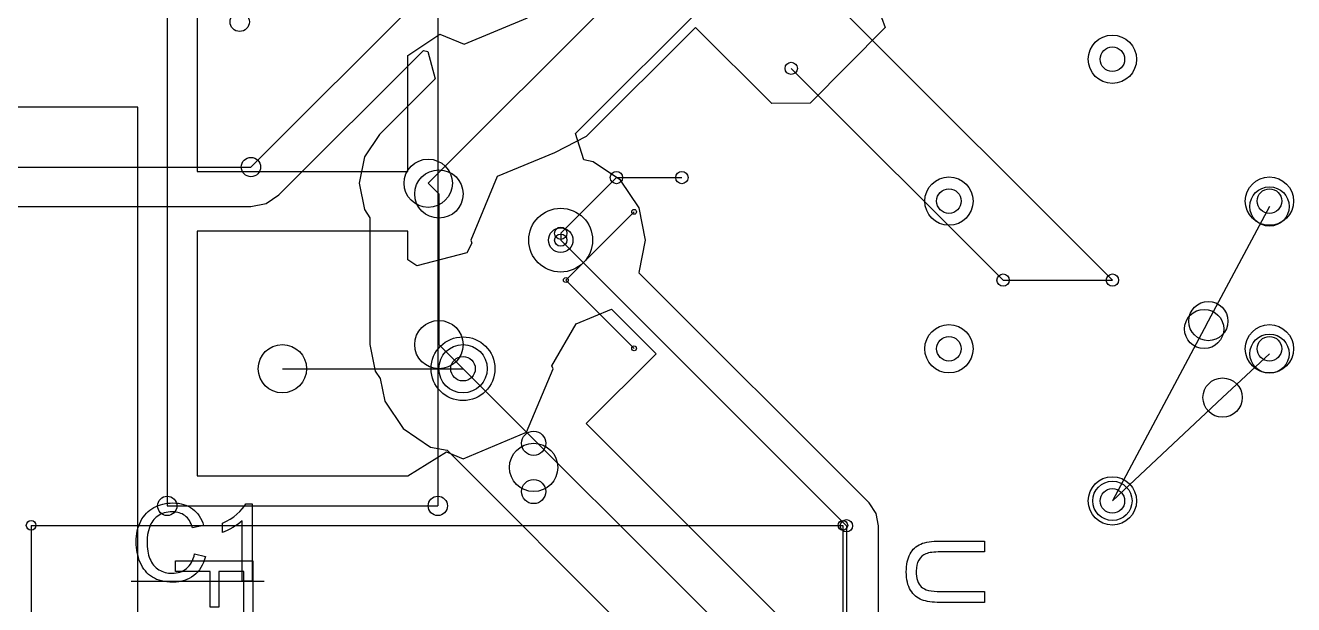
# Model space of a CAD drawing. Header units: millimetres. Extents: x -50.2 to -13.8, y -30.8 to 7.2.
# Drawn here: x -35.16 to -28.6, y -21.62 to -18.62 of the extents above; entities that cross this region are included whole.
import ezdxf

# ---------------------------------------------------------------- set-up
doc = ezdxf.new("R2010")
doc.units = ezdxf.units.MM
doc.linetypes.add('CENTERX2', pattern=[20.32, 12.7, -2.54, 2.54, -2.54])

msp = doc.modelspace()

# ---------------------------------------------------------------- linework, layer by layer
at = {"color": 7, "linetype": 'Continuous'}
for p, q in [((-31.4825, -17.8362), (-33.0802, -19.4339)), ((-34.4304, -17.9516), (-34.4304, -21.104)), ((-33.0304, -17.9516), (-33.0304, -21.104)), ((-34.2749, -18.107), (-34.2749, -19.3738)), ((-32.3174, -19.1757), (-31.3347, -18.193)), ((-32.8948, -18.2477), (-33.9971, -19.35)), ((-30.7889, -18.4265), (-30.7153, -18.6277)), ((-30.9186, -18.5562), (-29.5398, -19.9351)), ((-32.8948, -18.7133), (-32.5655, -18.5769)), ((-31.6965, -18.6269), (-32.2622, -19.1926)), ((-31.3028, -19.0206), (-31.6965, -18.6269)), ((-30.7153, -18.6277), (-31.1028, -19.02)), ((-33.1859, -18.7727), (-33.0196, -18.6616)), ((-33.0196, -18.6616), (-32.8948, -18.7133)), ((-33.8529, -19.4942), (-33.105, -18.7463)), ((-33.105, -18.7463), (-33.0826, -18.752)), ((-33.0826, -18.752), (-33.0436, -18.8926)), ((-33.1859, -19.3738), (-33.1859, -18.7727)), ((-33.0436, -18.8926), (-33.3325, -19.1815)), ((-31.2015, -18.8391), (-30.1055, -19.9351)), ((-31.1028, -19.02), (-31.3028, -19.0206)), ((-34.583, -19.0401), (-36.083, -19.0401)), ((-34.583, -22.7401), (-34.583, -19.0401)), ((-33.3325, -19.1815), (-33.4099, -19.2973)), ((-32.2622, -19.1926), (-32.4274, -19.2765)), ((-32.2756, -19.3135), (-32.3174, -19.1757)), ((-32.4274, -19.2765), (-32.7237, -19.3992)), ((-37.2153, -19.35), (-33.9971, -19.35)), ((-33.4099, -19.2973), (-33.437, -19.4339)), ((-32.2265, -19.3233), (-32.2756, -19.3135)), ((-32.0842, -19.4184), (-32.2265, -19.3233)), ((-34.2749, -19.3738), (-33.1859, -19.3738)), ((-32.7237, -19.3992), (-32.86, -19.7285)), ((-32.1062, -19.4048), (-32.3944, -19.6929)), ((-32.1062, -19.4048), (-31.7672, -19.4048)), ((-31.9892, -19.5607), (-32.0842, -19.4184)), ((-33.437, -19.4339), (-33.4099, -19.5704)), ((-33.0802, -19.4339), (-33.0246, -19.4895)), ((-33.0246, -19.4895), (-33.0246, -20.2692)), ((-36.8406, -19.554), (-33.9971, -19.554)), ((-33.9971, -19.554), (-33.9191, -19.5384)), ((-33.9191, -19.5384), (-33.8529, -19.4942)), ((-28.727, -19.5541), (-29.0434, -20.1473)), ((-33.4099, -19.5704), (-33.3814, -19.613)), ((-33.3814, -19.613), (-33.3814, -20.2692)), ((-32.0147, -19.5816), (-32.3682, -19.9351)), ((-31.9558, -19.7285), (-31.9892, -19.5607)), ((-33.1859, -19.6818), (-34.2749, -19.6818)), ((-34.2749, -19.6818), (-34.2749, -20.9486)), ((-33.1859, -19.8304), (-33.1859, -19.6818)), ((-32.8538, -19.7436), (-32.8799, -19.7943)), ((-32.86, -19.7285), (-32.8538, -19.7436)), ((-32.3944, -19.6929), (-32.3944, -19.7285)), ((-32.3944, -19.7285), (-30.9161, -21.2068)), ((-31.9892, -19.8964), (-31.9558, -19.7285)), ((-32.8799, -19.7943), (-33.1393, -19.8615)), ((-33.1393, -19.8615), (-33.1859, -19.8304)), ((-32.3682, -19.9351), (-32.0147, -20.2886)), ((-31.9898, -19.8973), (-31.9892, -19.8964)), ((-30.7982, -21.0889), (-31.9898, -19.8973)), ((-30.1055, -19.9351), (-29.5398, -19.9351)), ((-32.3143, -20.161), (-32.1322, -20.0856)), ((-32.1322, -20.0856), (-31.9012, -20.3166)), ((-32.4404, -20.3789), (-32.3143, -20.161)), ((-29.0652, -20.1882), (-29.5398, -21.0781)), ((-29.0434, -20.1473), (-29.0652, -20.1882)), ((-33.3814, -20.2692), (-33.3543, -20.4058)), ((-33.0246, -20.2692), (-32.8999, -20.394)), ((-31.9012, -20.3166), (-32.2622, -20.6776)), ((-28.727, -20.3161), (-28.9695, -20.5434)), ((-33.8346, -20.394), (-32.8999, -20.394)), ((-33.3543, -20.4058), (-33.3284, -20.4445)), ((-32.8999, -20.394), (-31.5425, -21.7514)), ((-32.5706, -20.7232), (-32.4342, -20.394)), ((-32.4342, -20.394), (-32.4404, -20.3789)), ((-33.3284, -20.4445), (-33.3051, -20.5618)), ((-33.3051, -20.5618), (-33.21, -20.7041)), ((-28.9695, -20.5434), (-29.5398, -21.0781)), ((-33.21, -20.7041), (-33.0677, -20.7992)), ((-32.8999, -20.8596), (-32.5706, -20.7232)), ((-32.2622, -20.6776), (-31.9793, -20.9604)), ((-33.0677, -20.7992), (-32.9823, -20.8162)), ((-33.1859, -20.9487), (-32.9859, -20.824)), ((-32.9859, -20.824), (-32.8999, -20.8596)), ((-32.9823, -20.8162), (-31.8993, -21.8992)), ((-34.2749, -20.9486), (-33.1859, -20.9487)), ((-31.9793, -20.9604), (-31.1308, -21.8089)), ((-34.4304, -21.104), (-33.0304, -21.104)), ((-30.7621, -21.143), (-30.7982, -21.0889)), ((-30.7494, -21.2068), (-30.7621, -21.143)), ((-35.1345, -21.2048), (-30.9345, -21.2048)), ((-35.1345, -21.2048), (-35.1345, -25.4048)), ((-30.9345, -21.2048), (-30.9345, -25.4048)), ((-30.9161, -21.2068), (-30.9161, -25.3597)), ((-30.7494, -24.0682), (-30.7494, -21.2068))]:
    msp.add_line(p, q, dxfattribs=at)
at = {"color": 7, "linetype": 'CENTERX2'}
msp.add_line((-34.6169, -21.4938), (-33.9294, -21.4938), dxfattribs=at)
at = {"color": 7, "linetype": 'Continuous', "flags": 128}
for points in [[(-34.2887, -21.3526), (-34.2323, -21.3658), (-34.2323, -21.3658), (-34.2369, -21.3815), (-34.2425, -21.3963), (-34.2488, -21.4102), (-34.2559, -21.4231), (-34.2639, -21.4349), (-34.2728, -21.4458), (-34.2825, -21.4558), (-34.2931, -21.4648), (-34.3044, -21.4728), (-34.3163, -21.4797), (-34.3288, -21.4856), (-34.3419, -21.4904), (-34.3556, -21.4941), (-34.3699, -21.4968), (-34.3848, -21.4984), (-34.4004, -21.4989), (-34.4004, -21.4989), (-34.4164, -21.4985), (-34.4317, -21.4973), (-34.4462, -21.4953), (-34.4599, -21.4924), (-34.4729, -21.4888), (-34.4851, -21.4843), (-34.4965, -21.4789), (-34.5072, -21.4728), (-34.5171, -21.4659), (-34.5265, -21.4583), (-34.5352, -21.4499), (-34.5434, -21.4408), (-34.5509, -21.431), (-34.5578, -21.4205), (-34.5641, -21.4092), (-34.5698, -21.3972), (-34.5748, -21.3847), (-34.5792, -21.3719), (-34.5828, -21.359), (-34.5859, -21.3458), (-34.5882, -21.3324), (-34.5899, -21.3188), (-34.5909, -21.3049), (-34.5912, -21.2908), (-34.5912, -21.2908), (-34.5908, -21.2756), (-34.5897, -21.2608), (-34.5879, -21.2465), (-34.5852, -21.2328), (-34.5819, -21.2195), (-34.5778, -21.2067), (-34.5729, -21.1945), (-34.5673, -21.1827), (-34.561, -21.1715), (-34.554, -21.161), (-34.5464, -21.1513), (-34.5382, -21.1421), (-34.5293, -21.1337), (-34.5199, -21.126), (-34.5097, -21.119), (-34.4989, -21.1126), (-34.4877, -21.107), (-34.4763, -21.1021), (-34.4645, -21.0981), (-34.4524, -21.0947), (-34.44, -21.092), (-34.4275, -21.0902), (-34.4146, -21.0891), (-34.4014, -21.0887), (-34.4014, -21.0887), (-34.3866, -21.0892), (-34.3724, -21.0906), (-34.3588, -21.0929), (-34.3458, -21.0963), (-34.3335, -21.1005), (-34.3217, -21.1058), (-34.3105, -21.112), (-34.2999, -21.1191), (-34.29, -21.1271), (-34.2808, -21.136), (-34.2725, -21.1455), (-34.265, -21.1558), (-34.2582, -21.167), (-34.2521, -21.1788), (-34.2469, -21.1915), (-34.2425, -21.2049), (-34.2425, -21.2049), (-34.2989, -21.217), (-34.2989, -21.217), (-34.3025, -21.2067), (-34.3066, -21.197), (-34.311, -21.1881), (-34.3157, -21.1799), (-34.3209, -21.1725), (-34.3264, -21.1658), (-34.3324, -21.1598), (-34.3387, -21.1545), (-34.3454, -21.1499), (-34.3525, -21.1459), (-34.36, -21.1425), (-34.368, -21.1397), (-34.3763, -21.1376), (-34.3852, -21.136), (-34.3944, -21.1352), (-34.404, -21.1348), (-34.404, -21.1348), (-34.4151, -21.1352), (-34.4257, -21.1362), (-34.4359, -21.1379), (-34.4456, -21.1403), (-34.4549, -21.1433), (-34.4636, -21.147), (-34.4719, -21.1514), (-34.4798, -21.1565), (-34.4871, -21.1622), (-34.4938, -21.1684), (-34.5001, -21.175), (-34.5057, -21.182), (-34.5107, -21.1896), (-34.5152, -21.1976), (-34.5191, -21.2061), (-34.5225, -21.215), (-34.5279, -21.2335), (-34.5317, -21.2522), (-34.534, -21.2713), (-34.5348, -21.2906), (-34.5348, -21.2906), (-34.5346, -21.3029), (-34.5339, -21.3149), (-34.5328, -21.3264), (-34.5312, -21.3376), (-34.5291, -21.3484), (-34.5265, -21.3587), (-34.5235, -21.3687), (-34.52, -21.3783), (-34.516, -21.3873), (-34.5115, -21.3958), (-34.5066, -21.4037), (-34.5009, -21.411), (-34.4949, -21.4177), (-34.4884, -21.4239), (-34.4813, -21.4294), (-34.4737, -21.4343), (-34.4658, -21.4386), (-34.4577, -21.4424), (-34.4494, -21.4456), (-34.441, -21.4481), (-34.4324, -21.4502), (-34.4237, -21.4517), (-34.4148, -21.4525), (-34.4058, -21.4528), (-34.4058, -21.4528), (-34.3949, -21.4524), (-34.3844, -21.4512), (-34.3743, -21.4493), (-34.3646, -21.4465), (-34.3555, -21.4429), (-34.3467, -21.4386), (-34.3384, -21.4335), (-34.3304, -21.4275), (-34.3231, -21.4208), (-34.3163, -21.4134), (-34.3101, -21.4052), (-34.3046, -21.3962), (-34.2997, -21.3864), (-34.2954, -21.3759), (-34.2917, -21.3646), (-34.2887, -21.3526)], [(-33.9912, -21.4938), (-34.0425, -21.4938), (-34.0425, -21.4938), (-34.0425, -21.1821), (-34.0425, -21.1821), (-34.0525, -21.1905), (-34.0639, -21.1989), (-34.0767, -21.2074), (-34.0911, -21.2158), (-34.1058, -21.2237), (-34.1196, -21.2306), (-34.1328, -21.2364), (-34.1451, -21.2411), (-34.1451, -21.2411), (-34.1451, -21.1938), (-34.1451, -21.1938), (-34.1243, -21.1836), (-34.1048, -21.1725), (-34.0866, -21.1602), (-34.0699, -21.147), (-34.055, -21.1334), (-34.0424, -21.12), (-34.0321, -21.1068), (-34.0243, -21.0938), (-34.0243, -21.0938), (-33.9913, -21.0938), (-33.9913, -21.0938), (-33.9913, -21.4938)], [(-30.2011, -21.5475), (-30.2012, -21.6039), (-30.2012, -21.6039), (-30.4313, -21.6039), (-30.4313, -21.6039), (-30.4459, -21.6037), (-30.4598, -21.603), (-30.4729, -21.602), (-30.4852, -21.6005), (-30.4967, -21.5985), (-30.5075, -21.5961), (-30.5175, -21.5933), (-30.5267, -21.5901), (-30.5353, -21.5864), (-30.5435, -21.5819), (-30.5513, -21.5767), (-30.5587, -21.5708), (-30.5657, -21.5642), (-30.5722, -21.557), (-30.5784, -21.549), (-30.5842, -21.5404), (-30.5894, -21.531), (-30.5939, -21.521), (-30.5976, -21.5102), (-30.6008, -21.4988), (-30.6032, -21.4866), (-30.6049, -21.4737), (-30.606, -21.4602), (-30.6063, -21.4459), (-30.6063, -21.4459), (-30.606, -21.432), (-30.6051, -21.4188), (-30.6036, -21.4062), (-30.6015, -21.3943), (-30.5987, -21.383), (-30.5954, -21.3723), (-30.5915, -21.3623), (-30.587, -21.3529), (-30.5818, -21.3442), (-30.5762, -21.3362), (-30.5701, -21.3288), (-30.5633, -21.322), (-30.5561, -21.3159), (-30.5483, -21.3104), (-30.54, -21.3055), (-30.5311, -21.3013), (-30.5216, -21.2977), (-30.5112, -21.2946), (-30.4999, -21.292), (-30.4878, -21.2898), (-30.475, -21.2881), (-30.4612, -21.2869), (-30.4467, -21.2862), (-30.4313, -21.286), (-30.4313, -21.286), (-30.2012, -21.286), (-30.2012, -21.286), (-30.2012, -21.3424), (-30.2012, -21.3424), (-30.4286, -21.3424), (-30.4286, -21.3424), (-30.4411, -21.3425), (-30.4526, -21.3429), (-30.4633, -21.3437), (-30.4733, -21.3448), (-30.4823, -21.3461), (-30.4905, -21.3477), (-30.4979, -21.3497), (-30.5044, -21.3519), (-30.5158, -21.3575), (-30.5258, -21.3649), (-30.5346, -21.3739), (-30.5419, -21.3846), (-30.5476, -21.3969), (-30.5517, -21.4104), (-30.5542, -21.4252), (-30.555, -21.4413), (-30.555, -21.4413), (-30.5546, -21.4552), (-30.5534, -21.4679), (-30.5513, -21.4797), (-30.5485, -21.4904), (-30.5448, -21.5001), (-30.5403, -21.5088), (-30.535, -21.5165), (-30.529, -21.5231), (-30.5217, -21.5288), (-30.5128, -21.5337), (-30.5026, -21.538), (-30.4908, -21.5414), (-30.4775, -21.5441), (-30.4627, -21.546), (-30.4464, -21.5471), (-30.4286, -21.5475), (-30.4286, -21.5475), (-30.2012, -21.5475)], [(-34.3883, -21.3876), (-33.9883, -21.3876), (-33.9883, -21.3876), (-33.9883, -21.6645), (-33.9883, -21.6645), (-34.0344, -21.6645), (-34.0344, -21.6645), (-34.0344, -21.444), (-34.0344, -21.444), (-34.1627, -21.444), (-34.1627, -21.444), (-34.1627, -21.6286), (-34.1627, -21.6286), (-34.2088, -21.6286), (-34.2088, -21.6286), (-34.2088, -21.444), (-34.2088, -21.444), (-34.3883, -21.444), (-34.3883, -21.444), (-34.3883, -21.3876)]]:
    msp.add_lwpolyline(points, dxfattribs=at)
at = {"color": 7, "linetype": 'Continuous'}
for centre, radius in [((-34.0556, -18.5982), 0.05), ((-29.5398, -18.7921), 0.125), ((-29.5398, -18.7921), 0.125), ((-29.5398, -18.7921), 0.125), ((-29.5398, -18.7921), 0.0635), ((-31.2015, -18.8391), 0.0317), ((-33.9971, -19.35), 0.05), ((-33.9971, -19.35), 0.05), ((-33.0802, -19.4339), 0.125), ((-33.0802, -19.4339), 0.125), ((-33.0246, -19.4895), 0.125), ((-33.0246, -19.4895), 0.125), ((-32.1062, -19.4048), 0.0317), ((-32.1062, -19.4048), 0.0317), ((-31.7672, -19.4048), 0.0317), ((-30.3856, -19.5262), 0.125), ((-30.3856, -19.5262), 0.125), ((-30.3856, -19.5262), 0.125), ((-28.727, -19.5262), 0.125), ((-28.727, -19.5262), 0.125), ((-28.727, -19.5262), 0.125), ((-30.3856, -19.5262), 0.0635), ((-28.727, -19.5541), 0.1016), ((-28.727, -19.5262), 0.0635), ((-32.3944, -19.7285), 0.1651), ((-32.3944, -19.7285), 0.1651), ((-32.3944, -19.7285), 0.1651), ((-32.0147, -19.5816), 0.0125), ((-32.3944, -19.7285), 0.0635), ((-32.3944, -19.6929), 0.0317), ((-32.3944, -19.6929), 0.0317), ((-32.3944, -19.7285), 0.0317), ((-32.3944, -19.7285), 0.0317), ((-32.3682, -19.9351), 0.0125), ((-32.3682, -19.9351), 0.0125), ((-30.1055, -19.9351), 0.0317), ((-30.1055, -19.9351), 0.0317), ((-29.5398, -19.9351), 0.0317), ((-29.5398, -19.9351), 0.0317), ((-29.0434, -20.1473), 0.1016), ((-29.0434, -20.1473), 0.1016), ((-33.0246, -20.2692), 0.125), ((-33.0246, -20.2692), 0.125), ((-29.0652, -20.1882), 0.1016), ((-29.0652, -20.1882), 0.1016), ((-30.3856, -20.2907), 0.125), ((-30.3856, -20.2907), 0.125), ((-30.3856, -20.2907), 0.125), ((-28.727, -20.2907), 0.125), ((-28.727, -20.2907), 0.125), ((-28.727, -20.2907), 0.125), ((-33.8346, -20.394), 0.125), ((-32.8999, -20.394), 0.1651), ((-32.8999, -20.394), 0.1651), ((-32.8999, -20.394), 0.1651), ((-32.8999, -20.394), 0.125), ((-32.8999, -20.394), 0.125), ((-32.8999, -20.394), 0.125), ((-32.0147, -20.2886), 0.0125), ((-30.3856, -20.2907), 0.0635), ((-28.727, -20.3161), 0.1016), ((-28.727, -20.2907), 0.0635), ((-32.8999, -20.394), 0.0635), ((-28.9695, -20.5434), 0.1016), ((-28.9695, -20.5434), 0.1016), ((-32.5345, -20.7798), 0.0625), ((-32.5345, -20.9048), 0.125), ((-32.5345, -21.0298), 0.0625), ((-29.5398, -21.0781), 0.125), ((-29.5398, -21.0781), 0.125), ((-29.5398, -21.0781), 0.125), ((-29.5398, -21.0781), 0.1016), ((-29.5398, -21.0781), 0.1016), ((-34.4304, -21.104), 0.05), ((-34.4304, -21.104), 0.05), ((-33.0304, -21.104), 0.05), ((-33.0304, -21.104), 0.05), ((-29.5398, -21.0781), 0.0635), ((-35.1345, -21.2048), 0.025), ((-35.1345, -21.2048), 0.025), ((-30.9345, -21.2048), 0.025), ((-30.9345, -21.2048), 0.025), ((-30.9161, -21.2068), 0.0318), ((-30.9161, -21.2068), 0.0318)]:
    msp.add_circle(centre, radius, dxfattribs=at)

doc.saveas('drawing.dxf')
